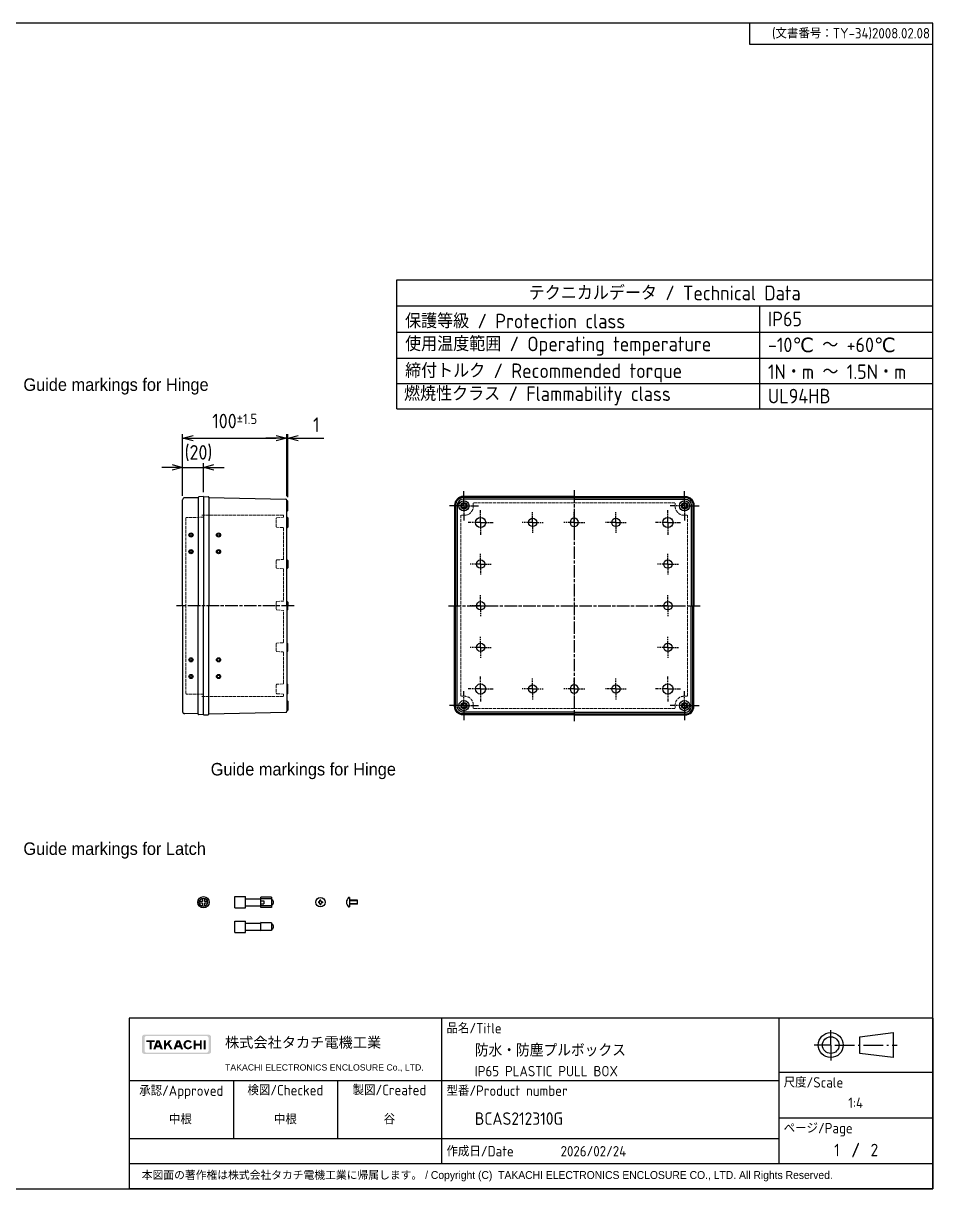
# Model space of a CAD drawing. Header units: millimetres. Extents: x 0 to 3249, y 0 to 1120.
# Drawn here: x 738 to 1612, y 0 to 1120 of the extents above; entities that cross this region are included whole.
import ezdxf
from ezdxf.enums import TextEntityAlignment as Align

# ---------------------------------------------------------------- set-up
doc = ezdxf.new("R2010")
doc.units = ezdxf.units.MM
for name, pattern in [('AM_ISO02W050x2', [3.75, 3, -0.75]), ('AM_ISO08W050', [18, 12, -1.5, 3, -1.5]), ('AM_ISO08W050x2', [9, 6, -0.75, 1.5, -0.75]), ('gen7a', [6.875, 4.75, -0.875, 0.375, -0.875])]:
    doc.linetypes.add(name, pattern=pattern)
for name, color, linetype in [('7A', 4, 'gen7a'), ('RAHM2', 1, 'Continuous'), ('ｶﾞｲﾄﾞﾏｰｸ', 9, 'Continuous')]:
    doc.layers.add(name, color=color, linetype=linetype)
for name, color, linetype, lineweight in [('AM_5', 3, 'Continuous', 25), ('AM_7', 4, 'AM_ISO08W050', 25), ('AM_8', 1, 'Continuous', 25), ('ﾄｯﾌﾟｶﾊﾞｰ', 7, 'Continuous', 25), ('ﾄｯﾌﾟｶﾊﾞｰ0', 7, 'AM_ISO02W050x2', 13), ('ﾋﾞｽ', 8, 'Continuous', 25), ('ﾎﾞﾃﾞｨｰ', 2, 'Continuous', 25), ('ﾎﾞﾃﾞｨｰ0', 2, 'AM_ISO02W050x2', 13)]:
    doc.layers.add(name, color=color, linetype=linetype, lineweight=lineweight)
doc.styles.add('ACISOTS', font='isocp.shx', dxfattribs={"height": 1, "bigfont": 'extfont.shx'})
doc.styles.get("Standard").update_dxf_attribs({"font": 'ISOCP.SHX', "bigfont": 'EXTFONT.SHX'})
doc.styles.add('takachi1', font='MS PGothic.ttf', dxfattribs={"height": 2.5})
doc.dimstyles.new('AM_ISO$0', dxfattribs={"dimtxt": 3.5, "dimasz": 2.5, "dimexe": 1, "dimexo": 1, "dimgap": 1.5, "dimtad": 1, "dimdsep": 46, "dimtxsty": 'Standard', "dimblk": 'OPEN30', "dimcen": 0, "dimclrd": 3, "dimclre": 3, "dimclrt": 2, "dimadec": 0, "dimazin": 2, "dimtp": 0.1, "dimtm": 0.1, "dimtfac": 0.71, "dimtmove": 0, "dimatfit": 3, "dimldrblk": 'OPEN30', "dimfxl": 0, "dimlwd": -1, "dimlwe": -1, "dimarcsym": 0})

# ---------------------------------------------------------------- blocks, each defined once
blk = doc.blocks.new('TK-A3')
for p, q in [((359, 280), (359, 275)), ((359, 275), (403, 275))]:
    blk.add_line(p, q)
blk.add_lwpolyline([(0, 0), (403, 0), (403, 280), (0, 280.0000000000001)], close=True)
at = {"insert": (402.3592953827349, 276.108542987227), "char_height": 2.5, "width": 43.07840397728299, "attachment_point": 9}
blk.add_mtext('(文書番号：TY-34)2008.02.08', dxfattribs=at)
blk = doc.blocks.new('A$C0FAF06CF')
at = {"layer": 'AM_8'}
h = blk.add_hatch(color=1, dxfattribs=at)
edge = h.paths.add_edge_path()
edge.add_line((-8.013599999999968, -2.411500000000411), (8.013600000000068, -2.411500000000414))
edge.add_arc((8.013600000000054, -1.773380000000513), 0.6381199999999012, 270, 360)
edge.add_line((8.651719999999955, -1.773380000000513), (8.651719999999969, 1.773379999999486))
edge.add_arc((8.013600000000025, 1.773379999999429), 0.638119999999958, 5.103880138248065e-12, 90.0000000000013)
edge.add_line((8.013599999999997, 2.411499999999391), (-8.013599999999997, 2.411499999999387))
edge.add_arc((-8.013600000000025, 1.773379999999436), 0.638119999999951, 89.99999999999682, 179.9999999999955)
edge.add_line((-8.651719999999983, 1.773379999999486), (-8.651719999999983, -1.773380000000506))
edge.add_arc((-8.013600000000025, -1.773380000000458), 0.638119999999951, 180.0000000000043, 270.0000000000045)
edge = h.paths.add_edge_path(flags=16)
edge.add_line((-7.471939999999961, 2.092439999999486), (7.471940000000018, 2.092439999999479))
edge.add_arc((7.471940000000046, 1.550779999999479), 0.5416600000000003, 7.958078640513122e-13, 90.00000000000148, ccw=False)
edge.add_line((8.013600000000025, 1.550779999999486), (8.013600000000025, -1.550780000000506))
edge.add_arc((7.471940000000018, -1.550780000000502), 0.5416600000000074, 270, 359.99999999999966, ccw=False)
edge.add_line((7.471940000000018, -2.092440000000506), (-7.471939999999961, -2.092440000000513))
edge.add_arc((-7.471939999999961, -1.550780000000506), 0.5416600000000074, 180, 270, ccw=False)
edge.add_line((-8.013599999999968, -1.550780000000506), (-8.013599999999968, 1.550779999999486))
edge.add_arc((-7.471939999999961, 1.550779999999486), 0.5416600000000003, 90, 180, ccw=False)
for points in [[(-5.453699999999969, 0.5935999999994923), (-5.453699999999969, 1.038799999999492), (-7.531299999999987, 1.038799999999492), (-7.531299999999987, 0.5935999999994923), (-6.759619999999984, 0.5935999999994923), (-6.759619999999984, -1.224300000000516), (-6.225379999999973, -1.224300000000516), (-6.225379999999973, 0.5935999999994923)], [(-3.146079999999984, 1.038799999999492), (-3.146079999999984, -1.224300000000516), (-2.671199999999942, -1.224300000000516), (-2.671199999999942, -0.6184186206901412), (-2.193432261217481, -0.1027759420753025), (-1.520149446800417, -1.224300000000516), (-0.9571799999999939, -1.224300000000516), (-1.851807874889658, 0.2659306476478651), (-1.135707252964409, 1.038799999999492), (-1.788279380580377, 1.038799999999492), (-2.671199999999942, 0.08588602895155795), (-2.671199999999942, 1.038799999999492)], [(4.304715008555604, 1.038799999999492), (4.304715008555604, -1.224300000000516), (4.775885008555576, -1.224300000000516), (4.775885008555576, -0.3153500000005121), (5.829525008555606, -0.3153500000005121), (5.829525008555606, -1.224300000000516), (6.300695008555579, -1.224300000000516), (6.300695008555579, 1.038799999999492), (5.829525008555606, 1.038799999999492), (5.829525008555606, 0.1298499999994878), (4.775885008555576, 0.1298499999994878), (4.775885008555576, 1.038799999999492)], [(7.28013500855559, -1.224300000000516), (7.28013500855559, 1.038799999999492), (6.805255008555605, 1.038799999999492), (6.805255008555605, -1.224300000000516)]]:
    blk.add_hatch(color=1, dxfattribs=at).paths.add_polyline_path(points)
h = blk.add_hatch(color=1, dxfattribs=at)
h.paths.add_polyline_path([(-5.264049114754044, -1.224300000000516), (-5.084217508196673, -0.7345800000005109), (-4.161102491803263, -0.7345800000005109), (-3.981270885245877, -1.224300000000516), (-3.420619999999971, -1.224300000000516), (-4.251659999999958, 1.038799999999492), (-4.993659999999977, 1.038799999999492), (-5.82469999999995, -1.224300000000516)])
h.paths.add_polyline_path([(-4.332759934426207, -0.2671200000005083), (-4.912560065573729, -0.2671200000005083), (-4.622659999999968, 0.5223399999994971)], flags=16)
h = blk.add_hatch(color=1, dxfattribs=at)
h.paths.add_polyline_path([(-0.1961891147540484, -1.224300000000516), (-0.01635750819667692, -0.7345800000005109), (0.9067575081967476, -0.7345800000005109), (1.086589114754119, -1.224300000000516), (1.647240000000011, -1.224300000000516), (0.8162000000000376, 1.038799999999492), (0.07420000000001892, 1.038799999999492), (-0.7568399999999542, -1.224300000000516)])
h.paths.add_polyline_path([(0.7351000655737892, -0.2671200000005083), (0.1552999344262673, -0.2671200000005083), (0.4452000000000282, 0.5223399999994971)], flags=16)
h = blk.add_hatch(color=1, dxfattribs=at)
edge = h.paths.add_edge_path()
edge.add_ellipse((2.878960000000006, -0.09275000000052636), major_axis=(0, 0.7271600000000495), ratio=0.8673469387754512, start_angle=304.6510247185947, end_angle=609.4109213221484)
edge.add_line((3.469375036740871, -0.3484654247793539), (3.941135008555591, -0.5527900000005097))
edge.add_arc((2.878960000000006, -0.09275000000051214), 1.157520000000027, 38.550540790803325, 336.58201840165333, ccw=False)
edge.add_line((3.784208621486187, 0.6286219454599618), (3.397792961318373, 0.3206961337928842))
blk = doc.blocks.new('TK-仕様書(和英併記)_221115')
for p, q in [((0, 41), (-193, 41)), ((-193, 41), (-193, 0)), ((-118, 41), (-118, 6)), ((-37, 41), (-37, 6)), ((0, 41), (0, 0)), ((-17.5, 36.5), (-9.5, 37.5)), ((-17.5, 32.5), (-17.5, 36.5)), ((-9.5, 37.5), (-9.5, 31.5)), ((-9.5, 31.5), (-17.5, 32.5)), ((-193, 25.99999999999994), (-37, 25.99999999999994)), ((-168.0000000000001, 25.99999999999994), (-168, 12)), ((-143.0000000000001, 25.99999999999994), (-143.0000000000001, 12)), ((-37, 28), (0, 28)), ((-37, 17), (0, 17)), ((-37.00000000000011, 12), (-193, 12)), ((0, 6), (-193, 6)), ((0, 0), (-193, 0))]:
    blk.add_line(p, q)
for radius in [3, 2]:
    blk.add_circle((-24.5, 34.5), radius)
at = {"layer": '7A'}
for p, q in [((-24.5, 34.5), (-24.5, 38.07478664473149)), ((-24.5, 34.5), (-28.5, 34.5)), ((-24.5, 34.5), (-24.5, 30.78991724228479)), ((-23.5, 34.5), (-8.5, 34.5))]:
    blk.add_line(p, q, dxfattribs=at)
at = {"xscale": 0.96, "yscale": 0.96, "zscale": 0.96}
blk.add_blockref('A$C0FAF06CF', (-181.6455717699872, 34.68781725888325), dxfattribs=at)
at = {"attachment_point": 4}
for s, insert, char_height, width in [('{\\fMS PGothic|b0|i0|c128|p50;株式会社タカチ電機工業}', (-170, 35), 2.5, 45.82642997810501), ('{\\fArial|b0|i0|c128|p34;TAKACHI ELECTRONICS ENCLOSURE Co., LTD.}', (-170, 29), 1.5, 47.81805962271847)]:
    blk.add_mtext(s, dxfattribs=dict(at, insert=insert, char_height=char_height, width=width))
at = {"insert": (-190, 3), "char_height": 1.9, "attachment_point": 4}
blk.add_mtext_dynamic_manual_height_columns('{\\fMS PGothic|b0|i0|c128|p50;本図面の著作権は株式会社タカチ電機工業に帰属します。\\fMS PGothic|b0|i0|c0|p50; / Copyright (C)\\~ TAKACHI ELECTRONICS \\fMS PGothic|b0|i0|c128|p50;ENCLOSURE CO., LTD. All Rights Reserved.}', width=170.5389916538464, gutter_width=15, heights=[0], dxfattribs=at)
for tag, height, p in [('品名', 3, (-110, 33.24999999999994)), ('TITLE', 2.5, (-110, 28.24999999999994)), ('型番', 3, (-110, 16.8380177036398))]:
    blk.add_attdef(tag, text='', height=height).set_placement(p, align=Align.MIDDLE_LEFT)
for tag, height, p in [('GEN-TITLE-SCA', 2.5, (-18.5, 20.65051770363984)), ('承認', 2.5, (-180.7195176573869, 16.8380177036398)), ('検図', 2.5, (-155.5000000000001, 16.8380177036398)), ('製図', 2.5, (-130.5000000000001, 16.8380177036398)), ('部品サイズ', 2.5, (-155.5, 9)), ('GEN-TITLE-DAT', 2.5, (-81.5, 9)), ('ページNO.', 3, (-23, 9.29271309525528)), ('総ページ数', 3, (-14, 9.29271309525528))]:
    blk.add_attdef(tag, text='', height=height).set_placement(p, align=Align.MIDDLE)
at = {"layer": 'RAHM2', "char_height": 2.5}
for s, insert, width, attachment_point in [('品名/Title', (-116.8002551371314, 39.80103540727967), 90, 1), ('製図/Created', (-130.5, 24.95800561859733), 19.44564691649168, 2), ('尺度/Scale', (-35.80025513713144, 26.80103540727967), 20, 1), ('承認/Approved', (-180.5000000000001, 24.8010354072796), 22.21535073038012, 2), ('検図/Checked', (-155.5, 24.92584712714763), 19.8526851587086, 2), ('型番/Product number', (-116.8002551371314, 24.80103540727961), 90, 1), ('ページ/Page', (-35.80025513713144, 15.80103540727967), 20, 1), ('作成日/Date', (-116.8002551371314, 9), 17.84866863742184, 4)]:
    blk.add_mtext(s, dxfattribs=dict(at, insert=insert, width=width, attachment_point=attachment_point))
at = {"layer": 'RAHM2', "color": 0, "insert": (-18.5, 9.29271309525528), "char_height": 3.5, "width": 4.469919821818735, "attachment_point": 5}
blk.add_mtext('/', dxfattribs=at)
blk = doc.blocks.new('_Open30')
at = {"color": 0, "linetype": 'ByBlock', "lineweight": -2}
for p, q in [((-1, 0.26794919), (0, 0)), ((0, 0), (-1, -0.26794919)), ((0, 0), (-1, 0))]:
    blk.add_line(p, q, dxfattribs=at)
blk = doc.blocks.new('*D54')
at = {"layer": 'AM_5', "color": 3, "transparency": 16777216}
for p, q in [((891.3000000000028, 665.9600840496473), (891.3000000000028, 697.2585850113946)), ((911.3000000000042, 669.2585850114115), (911.3000000000042, 697.2585850113946)), ((881.3000000000028, 693.2585850113946), (871.3000000000028, 693.2585850113946)), ((891.3000000000028, 693.2585850113946), (911.3000000000042, 693.2585850113946)), ((921.3000000000042, 693.2585850113946), (931.3000000000042, 693.2585850113946))]:
    blk.add_line(p, q, dxfattribs=at)
at = {"layer": 'Defpoints', "color": 0, "transparency": 16777216}
for p in [(911.3000000000042, 693.2585850113946), (891.3000000000028, 661.9600840496473), (911.3000000000042, 665.2585850114115)]:
    blk.add_point(p, dxfattribs=at)
at = {"layer": 'AM_5', "color": 3, "transparency": 16777216, "xscale": 10, "yscale": 10, "zscale": 10}
blk.add_blockref('_Open30', (891.3000000000028, 693.2585850113946), dxfattribs=at)
at = {"layer": 'AM_5', "color": 3, "transparency": 16777216, "xscale": 10, "yscale": 10, "zscale": 10, "rotation": 180}
blk.add_blockref('_Open30', (911.3000000000042, 693.2585850113946), dxfattribs=at)
at = {"layer": 'AM_5', "color": 2, "transparency": 16777216, "insert": (906.4959781886791, 706.9585850113947), "char_height": 14, "attachment_point": 5}
blk.add_mtext('(20)', dxfattribs=at)
blk = doc.blocks.new('*D55')
at = {"layer": 'AM_5', "color": 3, "transparency": 16777216}
for p, q in [((891.3000000000028, 665.9600840496473), (891.3000000000028, 725.2585850113946)), ((901.3000000000028, 721.2585850113946), (981.3000000000028, 721.2585850113946)), ((991.3000000000028, 665.7083512914467), (991.3000000000028, 725.2585850113946))]:
    blk.add_line(p, q, dxfattribs=at)
at = {"layer": 'Defpoints', "color": 0, "transparency": 16777216}
for p in [(991.3000000000028, 721.2585850113946), (891.3000000000028, 661.9600840496473), (991.3000000000028, 661.7083512914467)]:
    blk.add_point(p, dxfattribs=at)
at = {"layer": 'AM_5', "color": 3, "transparency": 16777216, "xscale": 10, "yscale": 10, "zscale": 10, "rotation": 180}
blk.add_blockref('_Open30', (891.3000000000028, 721.2585850113946), dxfattribs=at)
at = {"layer": 'AM_5', "color": 3, "transparency": 16777216, "xscale": 10, "yscale": 10, "zscale": 10}
blk.add_blockref('_Open30', (991.3000000000028, 721.2585850113946), dxfattribs=at)
at = {"layer": 'AM_5', "color": 2, "transparency": 16777216, "insert": (941.3000000000028, 737.7585850113946), "char_height": 14, "attachment_point": 5}
blk.add_mtext('100{}{\\A0;{\\H1.5x;}{\\A2;\\H0.71x;\\C3;%%p1.5}}', dxfattribs=at)
blk = doc.blocks.new('*D75')
at = {"layer": 'AM_5', "color": 3, "transparency": 16777216}
for p, q in [((981.3000000000028, 721.2585850113946), (971.3000000000028, 721.2585850113946)), ((991.3000000000028, 665.7083512914467), (991.3000000000028, 725.2585850113946)), ((991.3000000000028, 721.2585850113946), (992.3000000000028, 721.2585850113946)), ((992.3000000000028, 664.6585850114116), (992.3000000000028, 725.2585850113946)), ((1002.300000000003, 721.2585850113946), (1027.100000000003, 721.2585850113946))]:
    blk.add_line(p, q, dxfattribs=at)
at = {"layer": 'Defpoints', "color": 0, "transparency": 16777216}
for p in [(992.3000000000028, 721.2585850113946), (991.3000000000028, 661.7083512914467), (992.3000000000028, 660.6585850114116)]:
    blk.add_point(p, dxfattribs=at)
at = {"layer": 'AM_5', "color": 3, "transparency": 16777216, "xscale": 10, "yscale": 10, "zscale": 10}
blk.add_blockref('_Open30', (991.3000000000028, 721.2585850113946), dxfattribs=at)
at = {"layer": 'AM_5', "color": 3, "transparency": 16777216, "xscale": 10, "yscale": 10, "zscale": 10, "rotation": 180}
blk.add_blockref('_Open30', (992.3000000000028, 721.2585850113946), dxfattribs=at)
at = {"layer": 'AM_5', "color": 2, "transparency": 16777216, "insert": (1019.700000000003, 734.2585850113946), "char_height": 14, "attachment_point": 5}
blk.add_mtext('1', dxfattribs=at)

msp = doc.modelspace()

# ---------------------------------------------------------------- hatches: boundary and pattern name
at = {"layer": 'ｶﾞｲﾄﾞﾏｰｸ'}
h = msp.add_hatch(color=256, dxfattribs=at)
edge = h.paths.add_edge_path()
edge.add_arc((899.299759489836, 628.25858501141), 1.999999999999971, -78.54084594379627, 135.9540428965858)
edge.add_arc((899.299759489836, 628.25858501141), 2.000000000000051, -224.0459571034142, -78.54084594379627)
edge = h.paths.add_edge_path(flags=16)
edge.add_arc((899.2997594898355, 628.25858501141), 1.000000000000016, -584.0459571034208, -258.54084594380004, ccw=False)
edge.add_arc((899.2997594898355, 628.25858501141), 0.9999999999999736, -258.54084594380004, -224.04595710342062, ccw=False)
h = msp.add_hatch(color=2, dxfattribs=at)
edge = h.paths.add_edge_path()
edge.add_arc((925.7997592320279, 628.2585867038787), 1.999999999999977, 191.4591559026159, 474.0856842264971)
edge.add_arc((925.7997592320279, 628.2585867038787), 1.999999999999974, 114.0856842264971, 191.4591559026159)
edge = h.paths.add_edge_path(flags=16)
edge.add_arc((925.7997592320279, 628.2585867038784), 1.250000000000026, -245.9143157735033, 11.45915590261518, ccw=False)
edge.add_arc((925.7997592320279, 628.2585867038784), 1.25, 11.45915590261518, 114.08568422649671, ccw=False)
h = msp.add_hatch(color=256, dxfattribs=at)
edge = h.paths.add_edge_path()
edge.add_arc((899.2997589742213, 612.25858501141), 1.999999999999971, -78.54084594379627, 135.9540428965858)
edge.add_arc((899.2997589742213, 612.25858501141), 2.000000000000051, -224.0459571034142, -78.54084594379627)
edge = h.paths.add_edge_path(flags=16)
edge.add_arc((899.2997589742208, 612.25858501141), 1.000000000000016, -584.0459571034208, -258.54084594380004, ccw=False)
edge.add_arc((899.2997589742208, 612.25858501141), 0.9999999999999736, -258.54084594380004, -224.04595710342062, ccw=False)
h = msp.add_hatch(color=2, dxfattribs=at)
edge = h.paths.add_edge_path()
edge.add_arc((925.7997592320276, 612.2585867038787), 2.000000000000036, 191.459155902616, 484.961266174458)
edge.add_arc((925.7997592320276, 612.2585867038787), 2.000000000000021, 124.961266174458, 191.459155902616)
edge = h.paths.add_edge_path(flags=16)
edge.add_arc((925.7997592320276, 612.2585867038784), 1.250000000000029, -235.03873382554582, 11.459155902615805, ccw=False)
edge.add_arc((925.7997592320276, 612.2585867038784), 1.250000000000006, 11.459155902615805, 124.9612661744543, ccw=False)
h = msp.add_hatch(color=256, dxfattribs=at)
edge = h.paths.add_edge_path()
edge.add_arc((899.2997589742213, 508.25858501141), 1.999999999999971, 224.0459571034142, 438.5408459437963, ccw=False)
edge.add_arc((899.2997589742213, 508.25858501141), 2.000000000000051, 438.5408459437963, 584.0459571034141, ccw=False)
edge = h.paths.add_edge_path(flags=16)
edge.add_arc((899.2997589742208, 508.25858501141), 1.000000000000016, 618.5408459438, 944.0459571034208)
edge.add_arc((899.2997589742208, 508.25858501141), 0.9999999999999736, 584.0459571034206, 618.5408459438)
h = msp.add_hatch(color=2, dxfattribs=at)
edge = h.paths.add_edge_path()
edge.add_arc((925.7997592320276, 508.2585833189413), 2.000000000000036, -124.96126617445799, 168.540844097384, ccw=False)
edge.add_arc((925.7997592320276, 508.2585833189413), 2.000000000000021, 168.540844097384, 235.038733825542, ccw=False)
edge = h.paths.add_edge_path(flags=16)
edge.add_arc((925.7997592320276, 508.2585833189415), 1.250000000000029, 348.5408440973842, 595.0387338255458)
edge.add_arc((925.7997592320276, 508.2585833189415), 1.250000000000006, 235.0387338255457, 348.5408440973842)
h = msp.add_hatch(color=256, dxfattribs=at)
edge = h.paths.add_edge_path()
edge.add_arc((899.299759489836, 492.25858501141), 1.999999999999971, 224.0459571034142, 438.5408459437963, ccw=False)
edge.add_arc((899.299759489836, 492.25858501141), 2.000000000000051, 438.5408459437963, 584.0459571034141, ccw=False)
edge = h.paths.add_edge_path(flags=16)
edge.add_arc((899.2997594898355, 492.25858501141), 1.000000000000016, 618.5408459438, 944.0459571034208)
edge.add_arc((899.2997594898355, 492.25858501141), 0.9999999999999736, 584.0459571034206, 618.5408459438)
h = msp.add_hatch(color=2, dxfattribs=at)
edge = h.paths.add_edge_path()
edge.add_arc((925.7997592320279, 492.2585833189413), 1.999999999999977, -114.08568422649711, 168.5408440973841, ccw=False)
edge.add_arc((925.7997592320279, 492.2585833189413), 1.999999999999974, 168.5408440973841, 245.9143157735029, ccw=False)
edge = h.paths.add_edge_path(flags=16)
edge.add_arc((925.7997592320279, 492.2585833189415), 1.250000000000026, 348.5408440973848, 605.9143157735033)
edge.add_arc((925.7997592320279, 492.2585833189415), 1.25, 245.9143157735033, 348.5408440973848)

# ---------------------------------------------------------------- linework, layer by layer
at = {"color": 7}
for p, q in [((1097.028575348918, 749.5712499999975), (1097.028575348918, 873.3324999999998)), ((1097.028575348918, 873.3324999999998), (1612, 873.3324999999998)), ((1612, 749.5712499999975), (1612, 873.3324999999998)), ((1097.028575348918, 848.3237499999998), (1612, 848.3237499999998)), ((1097.028575348918, 749.5712499999975), (1612, 749.5712499999972))]:
    msp.add_line(p, q, dxfattribs=at)
at = {"color": 1}
for p, q in [((1445.701146015443, 848.3237499999998), (1445.701146015443, 749.5712499999975)), ((1097.028575348918, 823.3149999999994), (1612, 823.3149999999994)), ((1097.028575348918, 798.306249999998), (1612, 798.306249999998)), ((1097.028575348918, 773.9387499999978), (1612, 773.9387499999978))]:
    msp.add_line(p, q, dxfattribs=at)
at = {"layer": 'AM_7', "linetype": 'AM_ISO08W050x2'}
for p, q in [((1161.600000000005, 656.2585850113946), (1161.600000000005, 670.2585850113946)), ((1373.600000000005, 656.2585850113946), (1373.600000000005, 670.2585850113946)), ((1161.600000000005, 656.2585850113946), (1147.600000000005, 656.2585850113946)), ((1161.600000000005, 656.2585850113946), (1175.600000000005, 656.2585850113946)), ((1161.600000000005, 656.2585850113946), (1161.600000000005, 642.2585850113946)), ((1177.600000000005, 640.2585850113946), (1177.600000000005, 652.2585850113946)), ((1227.600000000005, 640.2585850113946), (1227.600000000005, 650.2585850113946)), ((1267.600000000005, 640.2585850113946), (1267.600000000005, 650.2585850113946)), ((1307.600000000005, 640.2585850113946), (1307.600000000005, 650.2585850113946)), ((1357.600000000005, 640.2585850113946), (1357.600000000005, 652.2585850113946)), ((1373.600000000005, 656.2585850113946), (1359.600000000005, 656.2585850113946)), ((1373.600000000005, 656.2585850113946), (1387.600000000005, 656.2585850113946)), ((1373.600000000005, 656.2585850113946), (1373.600000000005, 642.2585850113946)), ((1177.600000000005, 640.2585850113946), (1165.600000000005, 640.2585850113946)), ((1177.600000000005, 640.2585850113946), (1177.600000000005, 628.2585850113946)), ((1177.600000000005, 640.2585850113946), (1189.600000000005, 640.2585850113946)), ((1227.600000000005, 640.2585850113946), (1217.600000000005, 640.2585850113946)), ((1227.600000000005, 640.2585850113946), (1227.600000000005, 630.2585850113946)), ((1227.600000000005, 640.2585850113946), (1237.600000000005, 640.2585850113946)), ((1267.600000000005, 640.2585850113946), (1257.600000000005, 640.2585850113946)), ((1267.600000000005, 640.2585850113946), (1277.600000000005, 640.2585850113946)), ((1267.600000000005, 640.2585850113946), (1267.600000000005, 630.2585850113946)), ((1307.600000000005, 640.2585850113946), (1297.600000000005, 640.2585850113946)), ((1307.600000000005, 640.2585850113946), (1317.600000000005, 640.2585850113946)), ((1307.600000000005, 640.2585850113946), (1307.600000000005, 630.2585850113946)), ((1357.600000000005, 640.2585850113946), (1345.600000000005, 640.2585850113946)), ((1357.600000000005, 640.2585850113946), (1369.600000000005, 640.2585850113946)), ((1357.600000000005, 640.2585850113946), (1357.600000000005, 628.2585850113946)), ((1177.600000000005, 600.2585850113946), (1177.600000000005, 610.2585850113946)), ((1357.600000000005, 600.2585850113946), (1357.600000000005, 610.2585850113946)), ((1177.600000000005, 600.2585850113946), (1167.600000000005, 600.2585850113946)), ((1177.600000000005, 600.2585850113946), (1177.600000000005, 590.2585850113946)), ((1177.600000000005, 600.2585850113946), (1187.600000000005, 600.2585850113946)), ((1357.600000000005, 600.2585850113946), (1347.600000000005, 600.2585850113946)), ((1357.600000000005, 600.2585850113946), (1367.600000000005, 600.2585850113946)), ((1357.600000000005, 600.2585850113946), (1357.600000000005, 590.2585850113946)), ((1177.600000000005, 560.2585850113946), (1167.600000000005, 560.2585850113946)), ((1177.600000000005, 560.2585850113946), (1177.600000000005, 570.2585850113946)), ((1177.600000000005, 560.2585850113946), (1177.600000000005, 550.2585850113946)), ((1177.600000000005, 560.2585850113946), (1187.600000000005, 560.2585850113946)), ((1357.600000000005, 560.2585850113946), (1347.600000000005, 560.2585850113946)), ((1357.600000000005, 560.2585850113946), (1357.600000000005, 570.2585850113946)), ((1357.600000000005, 560.2585850113946), (1367.600000000005, 560.2585850113946)), ((1357.600000000005, 560.2585850113946), (1357.600000000005, 550.2585850113946)), ((1177.600000000005, 520.2585850113946), (1177.600000000005, 530.2585850113946)), ((1357.600000000005, 520.2585850113946), (1357.600000000005, 530.2585850113946)), ((1177.600000000005, 520.2585850113946), (1167.600000000005, 520.2585850113946)), ((1177.600000000005, 520.2585850113946), (1177.600000000005, 510.2585850113946)), ((1177.600000000005, 520.2585850113946), (1187.600000000005, 520.2585850113946)), ((1357.600000000005, 520.2585850113946), (1347.600000000005, 520.2585850113946)), ((1357.600000000005, 520.2585850113946), (1367.600000000005, 520.2585850113946)), ((1357.600000000005, 520.2585850113946), (1357.600000000005, 510.2585850113946)), ((1177.600000000005, 480.2585850113946), (1177.600000000005, 492.2585850113946)), ((1227.600000000005, 480.2585850113946), (1227.600000000005, 490.2585850113946)), ((1267.600000000005, 480.2585850113946), (1267.600000000005, 490.2585850113946)), ((1307.600000000005, 480.2585850113946), (1307.600000000005, 490.2585850113946)), ((1357.600000000005, 480.2585850113946), (1357.600000000005, 492.2585850113946)), ((1161.600000000005, 464.2585850113946), (1161.600000000005, 478.2585850113946)), ((1177.600000000005, 480.2585850113946), (1165.600000000005, 480.2585850113946)), ((1177.600000000005, 480.2585850113946), (1177.600000000005, 468.2585850113946)), ((1177.600000000005, 480.2585850113946), (1189.600000000005, 480.2585850113946)), ((1227.600000000005, 480.2585850113946), (1217.600000000005, 480.2585850113946)), ((1227.600000000005, 480.2585850113946), (1227.600000000005, 470.2585850113946)), ((1227.600000000005, 480.2585850113946), (1237.600000000005, 480.2585850113946)), ((1267.600000000005, 480.2585850113946), (1257.600000000005, 480.2585850113946)), ((1267.600000000005, 480.2585850113946), (1277.600000000005, 480.2585850113946)), ((1267.600000000005, 480.2585850113946), (1267.600000000005, 470.2585850113946)), ((1307.600000000005, 480.2585850113946), (1297.600000000005, 480.2585850113946)), ((1307.600000000005, 480.2585850113946), (1317.600000000005, 480.2585850113946)), ((1307.600000000005, 480.2585850113946), (1307.600000000005, 470.2585850113946)), ((1357.600000000005, 480.2585850113946), (1345.600000000005, 480.2585850113946)), ((1357.600000000005, 480.2585850113946), (1369.600000000005, 480.2585850113946)), ((1357.600000000005, 480.2585850113946), (1357.600000000005, 468.2585850113946)), ((1373.600000000005, 464.2585850113946), (1373.600000000005, 478.2585850113946)), ((1161.600000000005, 464.2585850113946), (1147.600000000005, 464.2585850113946)), ((1161.600000000005, 464.2585850113946), (1175.600000000005, 464.2585850113946)), ((1161.600000000005, 464.2585850113946), (1161.600000000005, 450.2585850113946)), ((1373.600000000005, 464.2585850113946), (1359.600000000005, 464.2585850113946)), ((1373.600000000005, 464.2585850113946), (1373.600000000005, 450.2585850113946)), ((1373.600000000005, 464.2585850113946), (1387.600000000005, 464.2585850113946))]:
    msp.add_line(p, q, dxfattribs=at)
at = {"layer": 'AM_7'}
for p, q in [((1267.600000000005, 671.2585850113946), (1267.600000000005, 449.2585850113946)), ((998.3000000000028, 560.2585850114112), (885.3000000000028, 560.2585850114112)), ((1146.600000000005, 560.2585850113946), (1388.600000000005, 560.2585850113946))]:
    msp.add_line(p, q, dxfattribs=at)
at = {"layer": 'ｶﾞｲﾄﾞﾏｰｸ'}
for centre, radius in [((899.2997594898358, 628.25858501141), 2), ((899.2997594898358, 628.25858501141), 0.9999999999999999), ((925.7997592320279, 628.2585867038784), 2), ((925.7997592320279, 628.2585867038784), 1.25), ((899.2997589742213, 612.25858501141), 2), ((899.2997589742213, 612.25858501141), 0.9999999999999999), ((925.7997592320276, 612.2585867038784), 2), ((925.7997592320276, 612.2585867038784), 1.25), ((899.2997589742213, 508.25858501141), 2), ((899.2997589742213, 508.25858501141), 0.9999999999999999), ((925.7997592320276, 508.2585833189415), 2), ((925.7997592320276, 508.2585833189415), 1.25), ((899.2997594898358, 492.25858501141), 2), ((899.2997594898358, 492.25858501141), 0.9999999999999999), ((925.7997592320279, 492.2585833189415), 2), ((925.7997592320279, 492.2585833189415), 1.25)]:
    msp.add_circle(centre, radius, dxfattribs=at)
at = {"layer": 'ﾄｯﾌﾟｶﾊﾞｰ'}
for p, q in [((891.3000000000028, 560.2585850114112), (891.3000000000028, 661.9600840496473)), ((906.2999999995321, 664.0585850113948), (893.284855262148, 663.9600267080541)), ((906.3000000007513, 664.3566135893668), (906.2999995749061, 560.2585850114112)), ((911.3000000000042, 665.2585850114115), (906.7557301056121, 664.8546499097133)), ((911.3000000000028, 665.2585850114115), (911.299999999955, 560.2585850114111)), ((891.3000000000028, 560.2585850114112), (891.3000000000028, 458.5570859731752)), ((906.3000000007513, 456.1605564334557), (906.2999995749061, 560.2585850114112)), ((911.3000000000028, 455.258585011411), (911.299999999955, 560.2585850114114)), ((906.2999999995321, 456.4585850114277), (893.284855262148, 456.5571433147684)), ((911.3000000000042, 455.258585011411), (906.7557301056121, 455.6625201131092))]:
    msp.add_line(p, q, dxfattribs=at)
for centre, radius, start, end in [((893.3000000000028, 661.9600840496473), 2, 90.43386892692061, 180), ((906.8000000007513, 664.3566135893668), 0.5, 95.07960785968065, 180), ((893.3000000000028, 458.5570859731752), 2, 180, 269.5661310730794), ((906.8000000007513, 456.1605564334557), 0.5, 180, 264.9203921403197)]:
    msp.add_arc(centre, radius, start, end, dxfattribs=at)
at = {"layer": 'ﾄｯﾌﾟｶﾊﾞｰ0'}
for p, q in [((894.5000000000026, 644.6351375231413), (894.5000000000026, 560.2585850114112)), ((911.3000000000028, 645.2585850113949), (894.9962138155387, 645.1351231877431)), ((894.5000000000026, 475.8820324996811), (894.5000000000026, 560.2585850114112)), ((911.3000000000028, 475.2585850114276), (894.9962138155387, 475.3820468350793))]:
    msp.add_line(p, q, dxfattribs=at)
for centre, start, end in [((895.0000000000026, 644.6351375231413), 90.43386892692061, 180), ((895.0000000000026, 475.8820324996811), 180, 269.5661310730794)]:
    msp.add_arc(centre, 0.5, start, end, dxfattribs=at)
at = {"layer": 'ﾋﾞｽ'}
for p, q in [((941.2999999999971, 269.8085850114218), (941.2999999999971, 280.7085850114219)), ((941.2999999999971, 280.7085850114219), (951.7999999999971, 280.7085850114219)), ((951.7999999999971, 269.8085850114218), (951.7999999999971, 280.7085850114219)), ((966.2999999999971, 270.3585850114217), (966.2999999999971, 280.1585850114219)), ((976.7999999999971, 280.1585850114219), (966.2999999999971, 280.1585850114219)), ((976.7999999999971, 280.1585850114219), (976.7999999999971, 270.3585850114217)), ((910.399999999997, 276.1585850114221), (907.402564946016, 276.1585850114217)), ((910.399999999997, 274.358585011422), (907.402564946016, 274.358585011422)), ((910.399999999997, 279.1560200654027), (910.3999999999972, 276.1585850114221)), ((910.399999999997, 274.358585011422), (910.399999999997, 271.3611499574407)), ((912.199999999997, 279.1560200654029), (912.199999999997, 276.1585850114224)), ((915.197435053978, 276.1585850114226), (912.199999999997, 276.1585850114224)), ((912.199999999997, 274.358585011422), (912.199999999997, 271.3611499574409)), ((915.197435053978, 274.358585011422), (912.199999999997, 274.358585011422)), ((941.2999999999971, 269.8085850114218), (951.7999999999971, 269.8085850114218)), ((951.7999999999971, 278.7085850114219), (966.2999999999971, 278.7085850114219)), ((951.7999999999971, 271.8085850114218), (966.2999999999971, 271.8085850114218)), ((976.7999999999971, 278.5827390391408), (966.2999999999971, 278.5827390391408)), ((966.2999999999971, 276.7585835039052), (969.2999999999971, 276.7585835039052)), ((966.2999999999971, 273.7585835039052), (969.2999999999971, 273.7585835039052)), ((976.7999999999971, 271.9344309837028), (966.2999999999971, 271.9344309837028)), ((976.7999999999971, 270.3585850114217), (966.2999999999971, 270.3585850114217)), ((969.2999999999971, 276.7585835039052), (969.2999999999971, 273.7585835039052)), ((976.7999999999971, 277.8585850114217), (976.7999999999971, 277.8585850114217)), ((976.7999999999971, 272.6585850114219), (976.7999999999971, 272.6585850114219)), ((978.2999999999971, 276.3585850114217), (978.2999999999971, 274.1585850114219)), ((1021.701362407528, 275.7085850114219), (1021.701362407528, 274.8085850114218)), ((1022.251362407528, 275.7085850114219), (1021.701362407528, 275.7085850114219)), ((1022.251362407528, 274.8085850114218), (1021.701362407528, 274.8085850114218)), ((1024.151362407528, 277.2585850114218), (1023.251362407528, 277.2585850114218)), ((1023.251362407528, 276.7085850114219), (1023.251362407528, 277.2585850114218)), ((1023.251362407528, 273.8085850114218), (1023.251362407528, 273.2585850114218)), ((1023.251362407528, 273.2585850114218), (1024.151362407528, 273.2585850114218)), ((1024.151362407528, 276.7085850114219), (1024.151362407528, 277.2585850114218)), ((1024.151362407528, 273.8085850114218), (1024.151362407528, 273.2585850114218)), ((1025.701362407529, 275.7085850114219), (1025.151362407528, 275.7085850114219)), ((1025.701362407529, 274.8085850114218), (1025.151362407528, 274.8085850114218)), ((1025.701362407528, 275.7085850114219), (1025.701362407528, 274.8085850114218)), ((1051.744218568951, 279.7585850114218), (1050.744218568951, 279.7585850114218)), ((1050.744218568951, 270.7585850114218), (1051.744218568951, 270.7585850114218)), ((1051.744218568951, 279.7585850114218), (1051.744218568951, 270.7585850114218)), ((1059.244218568951, 277.2085850114219), (1051.744218568951, 277.2085850114219)), ((1059.244218568951, 276.8085850114218), (1051.744218568951, 276.8085850114218)), ((1059.244218568951, 273.7085850114219), (1051.744218568951, 273.7085850114219)), ((1059.244218568951, 273.3085850114218), (1051.744218568951, 273.3085850114218)), ((1059.244218568951, 273.3085850114218), (1059.244218568951, 277.2085850114219)), ((941.2999999999971, 246.3585850114217), (941.2999999999971, 257.2585850114218)), ((941.2999999999971, 257.2585850114218), (951.7999999999971, 257.2585850114218)), ((951.7999999999971, 246.3585850114217), (951.7999999999971, 257.2585850114218)), ((951.7999999999971, 255.2585850114218), (966.2999999999971, 255.2585850114218)), ((951.7999999999971, 248.3585850114217), (966.2999999999971, 248.3585850114217)), ((966.2999999999971, 247.9085850114219), (966.2999999999971, 255.7085850114216)), ((969.2999999999971, 255.4085850114219), (966.2999999999971, 255.7085850114216)), ((976.7999999999971, 255.4085850114219), (966.2999999999971, 255.4085850114219)), ((976.7999999999971, 248.2085850114216), (966.2999999999971, 248.2085850114216)), ((969.2999999999971, 248.2085850114216), (966.2999999999971, 247.9085850114219)), ((976.7999999999971, 255.4085850114219), (976.7999999999969, 248.2085850114216)), ((976.7999999999971, 254.4085850114219), (976.7999999999971, 254.4085850114219)), ((976.7999999999971, 249.2085850114216), (976.7999999999971, 249.2085850114216)), ((978.2999999999971, 252.9085850114219), (978.2999999999971, 250.7085850114216)), ((941.2999999999971, 246.3585850114217), (951.7999999999971, 246.3585850114217))]:
    msp.add_line(p, q, dxfattribs=at)
for centre, radius in [((911.2999999999971, 275.2585850114218), 5.45), ((911.2999999999971, 275.2585850114218), 4), ((1023.701362407528, 275.2585850114218), 4.5)]:
    msp.add_circle(centre, radius, dxfattribs=at)
for centre, radius, start, end in [((976.7999999999971, 276.3585850114217), 1.5, 0, 90), ((976.7999999999971, 274.1585850114219), 1.5, 270, 0), ((1022.251362407528, 276.7085850114219), 1, 270, 0), ((1022.251362407528, 273.8085850114218), 1, 0, 90), ((1025.151362407528, 276.7085850114219), 1, 180, 270), ((1025.151362407528, 273.8085850114218), 1, 90, 180), ((1054.806718568951, 275.2585850114218), 6.062500000000055, 132.075022050839, 227.924977949161), ((976.7999999999971, 252.9085850114219), 1.5, 0, 90), ((976.7999999999971, 250.7085850114216), 1.5, 270, 0)]:
    msp.add_arc(centre, radius, start, end, dxfattribs=at)
at = {"layer": 'ﾎﾞﾃﾞｨｰ'}
for p, q in [((911.3000000000028, 665.2585850114115), (911.3000000000028, 560.2585850114112)), ((911.3000000000028, 665.2585850114115), (915.8332595047995, 664.9563677110434)), ((916.2999999995321, 664.4574751321154), (916.2999999995321, 560.2585850114112)), ((916.2999999995321, 664.3085850113948), (990.3216165694006, 662.7081176261106)), ((991.3000000000028, 560.2585850114112), (991.3000000000028, 661.7083512914467)), ((991.3000000000028, 661.1585850114116), (991.8000000000028, 661.1585850114116)), ((991.3000000000028, 651.3585850114114), (991.8000000000028, 651.3585850114114)), ((992.3000000000023, 651.8585850114114), (992.3000000000028, 660.6585850114116)), ((991.8000000000028, 645.1585850114111), (991.3000000000028, 645.1585850114111)), ((992.3000000000028, 644.6585850114111), (992.3000000000028, 635.8585850114114)), ((991.8000000000028, 635.3585850114114), (991.3000000000028, 635.3585850114114)), ((991.3000000000028, 604.2585850114112), (991.8000000000028, 604.2585850114112)), ((991.8000000000028, 596.2585850114112), (991.3000000000028, 596.2585850114112)), ((992.3000000000028, 603.7585850114112), (992.3000000000028, 596.7585850114112)), ((911.3000000000028, 455.258585011411), (911.3000000000028, 560.2585850114112)), ((916.2999999995321, 456.0596948907071), (916.2999999995321, 560.2585850114112)), ((991.3000000000028, 564.2585850114112), (991.8000000000028, 564.2585850114112)), ((991.3000000000028, 560.2585850114112), (991.3000000000028, 458.8088187313758)), ((992.3000000000028, 563.7585850114112), (992.3000000000028, 560.2585850114112)), ((992.3000000000028, 556.7585850114112), (992.3000000000028, 560.2585850114112)), ((991.3000000000028, 556.2585850114112), (991.8000000000028, 556.2585850114112)), ((991.8000000000028, 524.2585850114112), (991.3000000000028, 524.2585850114112)), ((991.3000000000028, 516.2585850114112), (991.8000000000028, 516.2585850114112)), ((992.3000000000028, 516.7585850114112), (992.3000000000028, 523.7585850114112)), ((991.8000000000028, 485.1585850114111), (991.3000000000028, 485.1585850114111)), ((992.3000000000028, 475.8585850114114), (992.3000000000028, 484.6585850114111)), ((991.8000000000028, 475.3585850114114), (991.3000000000028, 475.3585850114114)), ((991.3000000000028, 469.1585850114111), (991.8000000000028, 469.1585850114111)), ((991.3000000000028, 459.3585850114109), (991.8000000000028, 459.3585850114109)), ((992.3000000000023, 468.6585850114111), (992.3000000000028, 459.8585850114109)), ((911.3000000000028, 455.258585011411), (915.8332595047995, 455.5608023117791)), ((916.2999999995321, 456.2085850114277), (990.3216165694006, 457.8090523967119))]:
    msp.add_line(p, q, dxfattribs=at)
for points in [[(1267.600000000005, 665.2585850113951), (1161.100000000005, 665.2585850113951, 0.414213562373095), (1152.600000000005, 656.7585850113951), (1152.600000000005, 560.2585850113951)], [(1267.600000000005, 664.9563677110273), (1161.100000000005, 664.9563677110273, 0.4142135623730951), (1152.902217300373, 656.7585850113951), (1152.902217300373, 560.2585850113951)], [(1267.600000000005, 664.3085850113786), (1161.100000000005, 664.3085850113786, 0.4142135623730995), (1153.550000000021, 656.7585850113951), (1153.550000000021, 560.2585850113951)], [(1267.600000000005, 662.7081176261129), (1161.100000000005, 662.7081176261129, 0.4142135623730951), (1155.150467385287, 656.7585850113951), (1155.150467385287, 560.2585850113951)], [(1267.600000000005, 665.2585850113951), (1374.100000000005, 665.2585850113951, -0.414213562373095), (1382.600000000005, 656.7585850113951), (1382.600000000005, 560.2585850113951)], [(1267.600000000005, 664.9563677110273), (1374.100000000005, 664.9563677110273, -0.4142135623730951), (1382.297782699637, 656.7585850113951), (1382.297782699637, 560.2585850113951)], [(1267.600000000005, 664.3085850113786), (1374.100000000005, 664.3085850113786, -0.4142135623730995), (1381.649999999988, 656.7585850113951), (1381.649999999988, 560.2585850113951)], [(1267.600000000005, 662.7081176261129), (1374.100000000005, 662.7081176261129, -0.4142135623730951), (1380.049532614722, 656.7585850113951), (1380.049532614722, 560.2585850113951)], [(1267.600000000005, 455.2585850113956), (1161.100000000005, 455.2585850113952, -0.414213562373095), (1152.600000000005, 463.7585850113951), (1152.600000000005, 560.2585850113951)], [(1267.600000000005, 455.5608023117634), (1161.100000000005, 455.560802311763, -0.4142135623730951), (1152.902217300373, 463.7585850113951), (1152.902217300373, 560.2585850113951)], [(1267.600000000005, 456.2085850114121), (1161.100000000005, 456.2085850114117, -0.4142135623730995), (1153.550000000021, 463.7585850113951), (1153.550000000021, 560.2585850113951)], [(1267.600000000005, 457.8090523966778), (1161.100000000005, 457.8090523966774, -0.4142135623730951), (1155.150467385287, 463.7585850113951), (1155.150467385287, 560.2585850113951)], [(1267.600000000004, 455.2585850113956), (1374.100000000004, 455.2585850113952, 0.414213562373095), (1382.600000000004, 463.7585850113951), (1382.600000000005, 560.2585850113951)], [(1267.600000000004, 455.5608023117634), (1374.100000000004, 455.560802311763, 0.4142135623730951), (1382.297782699637, 463.7585850113951), (1382.297782699637, 560.2585850113951)], [(1267.600000000004, 456.2085850114121), (1374.100000000004, 456.2085850114117, 0.4142135623730995), (1381.649999999988, 463.7585850113951), (1381.649999999988, 560.2585850113951)], [(1267.600000000004, 457.8090523966778), (1374.100000000004, 457.8090523966774, 0.4142135623730951), (1380.049532614722, 463.7585850113951), (1380.049532614722, 560.2585850113951)]]:
    msp.add_lwpolyline(points, format="xyb", dxfattribs=at)
for centre, radius in [((1161.600000000005, 656.2585850113951), 4.9), ((1373.600000000005, 656.2585850113951), 4.9), ((1161.600000000005, 656.2585850113951), 3), ((1161.600000000005, 656.2585850113951), 2.1), ((1373.600000000005, 656.2585850113951), 3), ((1373.600000000005, 656.2585850113951), 2.1), ((1177.600000000005, 640.2585850113946), 4.9), ((1227.600000000005, 640.2585850113946), 4), ((1307.600000000005, 640.2585850113946), 4), ((1357.600000000005, 640.2585850113946), 4.9), ((1177.600000000005, 600.2585850113946), 4), ((1357.600000000005, 600.2585850113946), 4), ((1177.600000000005, 560.2585850113946), 4), ((1357.600000000005, 560.2585850113946), 4), ((1177.600000000005, 520.2585850113946), 4), ((1357.600000000005, 520.2585850113946), 4), ((1177.600000000005, 480.2585850113946), 4.9), ((1227.600000000005, 480.2585850113946), 4), ((1307.600000000005, 480.2585850113946), 4), ((1357.600000000005, 480.2585850113946), 4.9), ((1161.600000000005, 464.2585850113952), 4.9), ((1161.600000000005, 464.2585850113952), 3), ((1161.600000000005, 464.2585850113952), 2.1), ((1373.600000000004, 464.2585850113952), 4.9), ((1373.600000000004, 464.2585850113952), 3), ((1373.600000000004, 464.2585850113952), 2.1)]:
    msp.add_circle(centre, radius, dxfattribs=at)
for centre, radius, start, end in [((915.7999999995321, 664.4574751321154), 0.5, 0, 86.18592516511211), ((990.3000000000028, 661.7083512914467), 1, 0, 88.76136532912297), ((991.8000000000028, 660.6585850114116), 0.5, 0, 90), ((991.8000000000028, 651.8585850114114), 0.5, 270, 0), ((991.8000000000028, 644.6585850114111), 0.5, 0, 90), ((1267.600000000005, 640.2585850113946), 4, 90, 270), ((1267.600000000005, 640.2585850113946), 4, 270, 90), ((991.8000000000028, 635.8585850114114), 0.5, 270, 0), ((991.8000000000028, 603.7585850114112), 0.5, 0, 90), ((991.8000000000028, 596.7585850114112), 0.5, 270, 0), ((991.8000000000028, 563.7585850114112), 0.5, 0, 90), ((991.8000000000028, 556.7585850114112), 0.5, 270, 0), ((991.8000000000028, 523.7585850114112), 0.5, 0, 90), ((991.8000000000028, 516.7585850114112), 0.5, 270, 0), ((991.8000000000028, 484.6585850114111), 0.5, 0, 90), ((1267.600000000005, 480.2585850113946), 4, 90, 270), ((1267.600000000005, 480.2585850113946), 4, 270, 90), ((991.8000000000028, 475.8585850114114), 0.5, 270, 0), ((991.8000000000028, 468.6585850114111), 0.5, 0, 90), ((991.8000000000028, 459.8585850114109), 0.5, 270, 0), ((915.7999999995321, 456.0596948907071), 0.5, 273.8140748348875, 0), ((990.3000000000028, 458.8088187313758), 1, 271.238634670877, 0)]:
    msp.add_arc(centre, radius, start, end, dxfattribs=at)
at = {"layer": 'ﾎﾞﾃﾞｨｰ0'}
for p, q in [((1170.600000000006, 655.7585850113946), (1170.600000000006, 659.1800897730523)), ((1267.600000000005, 659.1800897730523), (1170.600000000006, 659.1800897730523)), ((1267.600000000005, 659.1800897730523), (1364.600000000004, 659.1800897730523)), ((1364.600000000004, 655.7585850113946), (1364.600000000004, 659.1800897730523)), ((987.8000000000033, 647.3585850114109), (909.3000000000028, 647.3585850114109)), ((981.3000000000033, 636.224144613112), (981.3000000000033, 644.2930254097109)), ((981.764376475009, 644.7917547596262), (987.835623524997, 645.2254152631967)), ((988.3000000000033, 646.8585850114109), (988.3000000000033, 645.724144613112)), ((1162.100000000006, 647.2585850113946), (1158.678495238363, 647.2585850113946)), ((1158.678495238363, 647.2585850113946), (1158.678495238363, 560.2585850113946)), ((1373.100000000004, 647.2585850113946), (1376.521504761646, 647.2585850113946)), ((1376.521504761646, 647.2585850113946), (1376.521504761646, 560.2585850113946)), ((987.835623524997, 635.2917547596262), (981.764376475009, 635.7254152631967)), ((988.3000000000033, 634.7930254097109), (988.300000000003, 605.2241446131118)), ((981.3000000000033, 596.7241446131118), (981.3000000000033, 603.7930254097107)), ((981.764376475009, 604.291754759626), (987.835623524997, 604.7254152631965)), ((987.835623524997, 595.791754759626), (981.764376475009, 596.2254152631965)), ((988.300000000003, 595.2930254097107), (988.3000000000033, 565.2241446131118)), ((981.3000000000033, 560.2585850114112), (981.3000000000033, 563.7930254097107)), ((981.3000000000033, 560.2585850114112), (981.3000000000033, 556.7241446131118)), ((981.764376475009, 564.291754759626), (987.8356235249975, 564.7254152631963)), ((1158.678495238363, 473.2585850113956), (1158.678495238363, 560.2585850113956)), ((1376.521504761646, 473.2585850113956), (1376.521504761646, 560.2585850113956)), ((981.764376475009, 556.2254152631965), (987.8356235249975, 555.7917547596262)), ((988.300000000003, 525.2241446131118), (988.3000000000033, 555.2930254097107)), ((981.3000000000033, 523.7930254097107), (981.3000000000033, 516.7241446131118)), ((987.835623524997, 524.7254152631965), (981.764376475009, 524.291754759626)), ((981.764376475009, 516.2254152631965), (987.835623524997, 515.791754759626)), ((988.3000000000033, 485.7241446131115), (988.300000000003, 515.2930254097107)), ((981.3000000000033, 484.2930254097105), (981.3000000000033, 476.2241446131115)), ((987.835623524997, 485.2254152631963), (981.764376475009, 484.7917547596257)), ((987.8000000000033, 473.1585850114116), (909.3000000000028, 473.1585850114116)), ((981.764376475009, 475.7254152631963), (987.835623524997, 475.2917547596257)), ((988.3000000000033, 473.6585850114116), (988.3000000000033, 474.7930254097105)), ((1162.100000000006, 473.2585850113956), (1158.678495238363, 473.2585850113956)), ((1373.100000000004, 473.2585850113956), (1376.521504761646, 473.2585850113956)), ((1170.600000000006, 464.7585850113956), (1170.600000000006, 461.3370802497379)), ((1267.600000000005, 461.3370802497379), (1170.600000000006, 461.3370802497379)), ((1267.600000000005, 461.3370802497379), (1364.600000000004, 461.3370802497379)), ((1364.600000000004, 464.7585850113956), (1364.600000000004, 461.3370802497379))]:
    msp.add_line(p, q, dxfattribs=at)
for centre, radius, start, end in [((1162.100000000006, 655.7585850113946), 8.5, 270, 0), ((1373.100000000004, 655.7585850113946), 8.5, 180, 270), ((981.8000000000033, 644.2930254097109), 0.5, 94.08561678000324, 180), ((987.8000000000033, 646.8585850114109), 0.5, 0, 90), ((987.8000000000033, 645.724144613112), 0.5, 274.0856167800032, 0), ((981.8000000000033, 636.224144613112), 0.5, 180, 265.9143832200483), ((987.8000000000033, 634.7930254097109), 0.5, 0, 85.91438322004831), ((987.8000000000033, 605.2241446131118), 0.5, 274.0856167800032, 0), ((981.8000000000033, 603.7930254097107), 0.5, 94.08561678000324, 180), ((981.8000000000033, 596.7241446131118), 0.5, 180, 265.9143832200483), ((987.8000000000033, 595.2930254097107), 0.5, 0, 85.91438322004831), ((981.8000000000033, 563.7930254097107), 0.5, 94.08561678000324, 180), ((987.8000000000033, 565.2241446131118), 0.5, 274.0856167800032, 0), ((981.8000000000033, 556.7241446131118), 0.5, 180, 265.9143832199968), ((987.8000000000033, 555.2930254097107), 0.5, 0, 85.91438321999676), ((981.8000000000033, 523.7930254097107), 0.5, 94.08561677995169, 180), ((981.8000000000033, 516.7241446131118), 0.5, 180, 265.9143832199968), ((987.8000000000033, 525.2241446131118), 0.5, 274.0856167799516, 0), ((987.8000000000033, 515.2930254097107), 0.5, 0, 85.91438321999676), ((981.8000000000033, 484.2930254097105), 0.5, 94.08561677995169, 180), ((987.8000000000033, 485.7241446131115), 0.5, 274.0856167799516, 0), ((981.8000000000033, 476.2241446131115), 0.5, 180, 265.9143832199968), ((987.8000000000033, 473.6585850114116), 0.5, 270, 0), ((987.8000000000033, 474.7930254097105), 0.5, 0, 85.91438321999676), ((1162.100000000006, 464.7585850113956), 8.5, 0, 90), ((1373.100000000004, 464.7585850113956), 8.5, 90, 180)]:
    msp.add_arc(centre, radius, start, end, dxfattribs=at)

# ---------------------------------------------------------------- block references
at = {"lineweight": 0, "xscale": 4, "yscale": 4, "zscale": 4}
msp.add_blockref('TK-A3', (0, 0), dxfattribs=at)
msp.add_blockref('TK-仕様書(和英併記)_221115', (1612, 0), dxfattribs=at).add_auto_attribs({'検図': '中根', '製図': '谷', '承認': '中根', '品名': '防水・防塵プルボックス', '型番': 'BCAS212310G', 'TITLE': 'IP65 PLASTIC PULL BOX', 'GEN-TITLE-DAT': '2026/02/24', 'GEN-TITLE-SCA': '1:4', 'ページNO.': '1', '総ページ数': '2'})

# ---------------------------------------------------------------- texts
at = {"color": 2, "insert": (1354.514287674459, 860.8281249999998), "char_height": 14, "attachment_point": 5, "style": 'ACISOTS'}
msp.add_mtext('テクニカルデータ / Technical Data', dxfattribs=at)
at = {"color": 2, "char_height": 14, "attachment_point": 4, "style": 'ACISOTS'}
for s, insert, width in [('保護等級 / Protection class', (1105.028575348918, 833.8456912822974), 236.1750285510098), ('IP65', (1453.701146015443, 835.8193749999994), 120.120959005926), ('使用温度範囲 / Operating temperature', (1105.028575348918, 809.7484334437352), 332.0726714721168), ('-10℃ ～ +60℃', (1453.701146015443, 810.8106249999985), 132.9640297874696), ('締付トルク / Recommended torque', (1105.028575348918, 783.9835287178282), 292.8626915790119), ('1N・m ～ 1.5N・m', (1453.701146015443, 785.1451501409808), 160.0000000000001), ('燃焼性クラス / Flammability class', (1104.017693101879, 761.9321098567436), 282.5161043179833), ('UL94HB', (1453.701146015443, 761.7549999999976), 126.9033509159077)]:
    msp.add_mtext(s, dxfattribs=dict(at, insert=insert, width=width))
at = {"layer": 'ｶﾞｲﾄﾞﾏｰｸ', "color": 2, "char_height": 12, "attachment_point": 1, "style": 'takachi1'}
for s, width, insert in [('Guide markings for Hinge', 184.313354431788, (738.2646193233704, 778.7639903859945)), ('Guide markings for Hinge', 184.313354431788, (918.2577258685305, 409.1478213055343)), ('Guide markings for Latch', 188.4936207238261, (738.2678437211616, 332.7814411568288))]:
    msp.add_mtext_dynamic_manual_height_columns(s, width=width, gutter_width=12.5, heights=[0], dxfattribs=dict(at, insert=insert))

# ---------------------------------------------------------------- dimensions: what is measured, and where the dimension line sits
at = {"layer": 'AM_5'}
dim = msp.add_linear_dim(base=(991.3000000000028, 721.2585850113946), p1=(891.3000000000028, 661.9600840496473), p2=(991.3000000000028, 661.7083512914467), text='<>{}{\\A0;{\\H1.5x;}{\\A2;\\H0.71x;\\C3;%%p1.5}}', dimstyle='AM_ISO$0', override={"dimscale": 4, "dimtp": 1.5, "dimtm": 1.5}, dxfattribs=at)
dim.commit()
dim.dimension.update_dxf_attribs({"geometry": '*D55', "text_midpoint": (941.3000000000028, 737.7585850113946)})
dim = msp.add_linear_dim(base=(992.3000000000028, 721.2585850113946), p1=(991.3000000000028, 661.7083512914467), p2=(992.3000000000028, 660.6585850114116), dimstyle='AM_ISO$0', override={"dimscale": 4}, dxfattribs=at)
dim.commit()
dim.dimension.update_dxf_attribs({"geometry": '*D75', "text_midpoint": (1019.700000000003, 734.2585850113946)})
dim = msp.add_linear_dim(base=(911.3000000000042, 693.2585850113946), p1=(891.3000000000028, 661.9600840496473), p2=(911.3000000000042, 665.2585850114115), text='(<>)', dimstyle='AM_ISO$0', override={"dimscale": 4, "dimtmove": 2}, dxfattribs=at)
dim.commit()
dim.dimension.update_dxf_attribs({"geometry": '*D54', "text_midpoint": (906.4959781886791, 706.9585850113947), "dimtype": 160})

doc.saveas('drawing.dxf')
